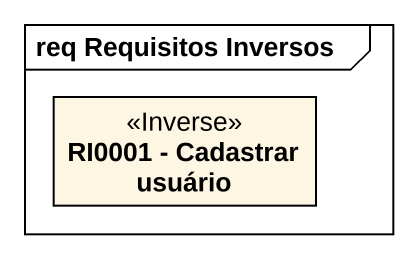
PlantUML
@startuml
mainframe req Requisitos Inversos
hide circle
hide empty members
class "RI0001 - Cadastrar usuário" as RI0001_Cadastrar_usuário <<Inverse>>
@enduml
